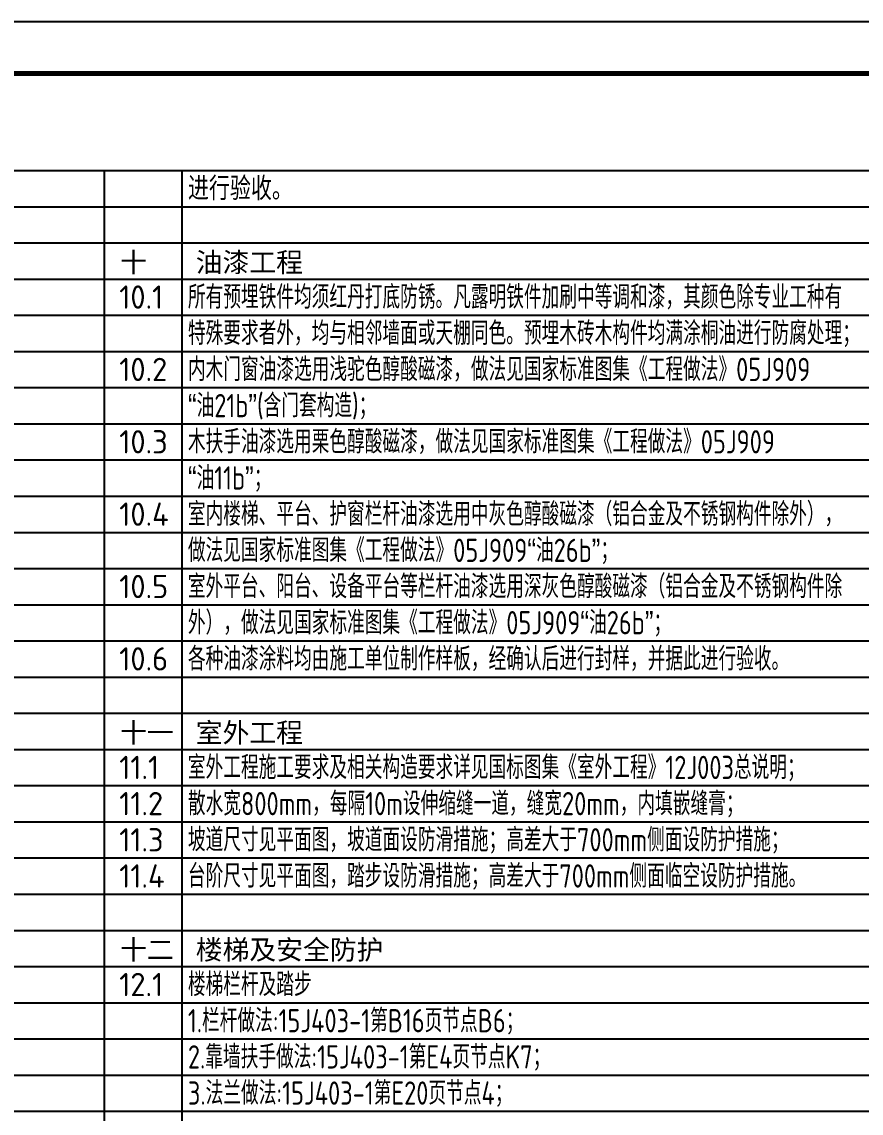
# Model space of a CAD drawing. Extents: x 5412679 to 5683609, y 301830 to 763830.
# Drawn here: x 5461555 to 5477787, y 742716 to 763830 of the extents above; entities that cross this region are included whole.
import ezdxf

# ---------------------------------------------------------------- set-up
doc = ezdxf.new("R2010")
doc.units = 0
doc.header["$LTSCALE"] = 1000
doc.header["$MEASUREMENT"] = 0
for name, color, linetype in [('PUB_TEXT', 7, 'Continuous'), ('PUB_TITLE', 4, 'Continuous'), ('图框', 7, 'Continuous')]:
    doc.layers.add(name, color=color, linetype=linetype)
doc.styles.add('-黑体', font='simhei.ttf')
doc.styles.add('TSSD_REIN', font='TSSDENG', dxfattribs={"width": 0.8, "bigfont": 'TSSDCHN'})

msp = doc.modelspace()

# ---------------------------------------------------------------- linework, layer by layer
at = {"layer": 'PUB_TITLE', "linetype": 'ByBlock'}
msp.add_lwpolyline([(5412679, 721830), (5486979, 721830), (5486979, 763830), (5412679, 763830)], close=True, dxfattribs=at)
at = {"layer": 'PUB_TITLE', "linetype": 'ByBlock', "const_width": 100}
msp.add_lwpolyline([(5415179, 722830), (5485979, 722830), (5485979, 762830), (5415179, 762830)], close=True, dxfattribs=at)
at = {"layer": '图框', "color": 147}
for p, q in [((5415820, 760953), (5478491, 760953)), ((5463150, 760953), (5463150, 723153)), ((5464650, 760953), (5464650, 723153)), ((5415820, 760253), (5478491, 760253)), ((5415820, 759553), (5478491, 759553)), ((5415820, 758853), (5478491, 758853)), ((5415820, 758153), (5478491, 758153)), ((5415820, 757453), (5478491, 757453)), ((5415820, 756753), (5478491, 756753)), ((5415820, 756053), (5478491, 756053)), ((5415820, 755353), (5478491, 755353)), ((5415820, 754653), (5478491, 754653)), ((5415820, 753953), (5478491, 753953)), ((5415820, 753253), (5478491, 753253)), ((5415820, 752553), (5478491, 752553)), ((5415820, 751853), (5478491, 751853)), ((5415820, 751153), (5478491, 751153)), ((5415820, 750453), (5478491, 750453)), ((5415820, 749753), (5478491, 749753)), ((5415820, 749053), (5478491, 749053)), ((5415820, 748353), (5478491, 748353)), ((5415820, 747653), (5478491, 747653)), ((5415820, 746953), (5478491, 746953)), ((5415820, 746253), (5478491, 746253)), ((5415820, 745553), (5478491, 745553)), ((5415820, 744853), (5478491, 744853)), ((5415820, 744153), (5478491, 744153)), ((5415820, 743453), (5478491, 743453)), ((5415820, 742753), (5478491, 742753))]:
    msp.add_line(p, q, dxfattribs=at)

# ---------------------------------------------------------------- texts
at = {"layer": 'PUB_TEXT', "style": 'TSSD_REIN'}
for s, width, p in [('进行验收。', 0.95, (5464767, 760380)), ('所有预埋铁件均须红丹打底防锈。凡露明铁件加刷中等调和漆，其颜色除专业工种有', 0.8, (5464767, 758280)), ('特殊要求者外，均与相邻墙面或天棚同色。预埋木砖木构件均满涂桐油进行防腐处理；', 0.8, (5464767, 757580)), ('内木门窗油漆选用浅驼色醇酸磁漆，做法见国家标准图集《工程做法》05J909', 0.8, (5464767, 756880)), ('“油21b”(含门套构造)；', 0.8, (5464767, 756180)), ('木扶手油漆选用栗色醇酸磁漆，做法见国家标准图集《工程做法》05J909', 0.8, (5464767, 755480)), ('“油11b”；', 0.8, (5464767, 754780)), ('室内楼梯、平台、护窗栏杆油漆选用中灰色醇酸磁漆（铝合金及不锈钢构件除外），', 0.8, (5464767, 754080)), ('做法见国家标准图集《工程做法》05J909“油26b”；', 0.8, (5464767, 753380)), ('室外平台、阳台、设备平台等栏杆油漆选用深灰色醇酸磁漆（铝合金及不锈钢构件除', 0.8, (5464767, 752680)), ('外），做法见国家标准图集《工程做法》05J909“油26b”；', 0.8, (5464767, 751980)), ('各种油漆涂料均由施工单位制作样板，经确认后进行封样，并据此进行验收。 ', 0.8, (5464767, 751280)), ('室外工程施工要求及相关构造要求详见国标图集《室外工程》12J003总说明；', 0.8, (5464767, 749180)), ('散水宽800mm，每隔10m设伸缩缝一道，缝宽20mm，内填嵌缝膏；', 0.8, (5464767, 748480)), ('坡道尺寸见平面图，坡道面设防滑措施；高差大于700mm侧面设防护措施；', 0.8, (5464767, 747780)), ('台阶尺寸见平面图，踏步设防滑措施；高差大于700mm侧面临空设防护措施。', 0.8, (5464767, 747080)), ('楼梯栏杆及踏步', 0.8, (5464767, 744980)), ('1.栏杆做法:15J403-1第B16页节点B6；', 0.8, (5464767, 744280)), ('2.靠墙扶手做法:15J403-1第E4页节点K7；', 0.8, (5464767, 743580)), ('3.法兰做法:15J403-1第E20页节点4；', 0.8, (5464767, 742880))]:
    msp.add_text(s, height=450, dxfattribs=dict(at, width=width)).set_placement(p)
at = {"layer": 'PUB_TEXT'}
for s, height, style, p in [('十', 380, '-黑体', (5463456, 758988)), ('油漆工程', 380, '-黑体', (5464919, 758988)), ('10.1', 450, 'TSSD_REIN', (5463439, 758280)), ('10.2', 450, 'TSSD_REIN', (5463439, 756880)), ('10.3', 450, 'TSSD_REIN', (5463439, 755480)), ('10.4', 450, 'TSSD_REIN', (5463439, 754080)), ('10.5', 450, 'TSSD_REIN', (5463439, 752680)), ('10.6', 450, 'TSSD_REIN', (5463439, 751280)), ('十一', 380, '-黑体', (5463456, 749888)), ('室外工程', 380, '-黑体', (5464919, 749888)), ('11.1', 450, 'TSSD_REIN', (5463439, 749180)), ('11.2', 450, 'TSSD_REIN', (5463439, 748480)), ('11.3', 450, 'TSSD_REIN', (5463439, 747780)), ('11.4', 450, 'TSSD_REIN', (5463439, 747080)), ('十二', 380, '-黑体', (5463456, 745688)), ('楼梯及安全防护', 380, '-黑体', (5464919, 745688)), ('12.1', 450, 'TSSD_REIN', (5463439, 744980))]:
    msp.add_text(s, height=height, dxfattribs=dict(at, style=style)).set_placement(p)

doc.saveas('drawing.dxf')
